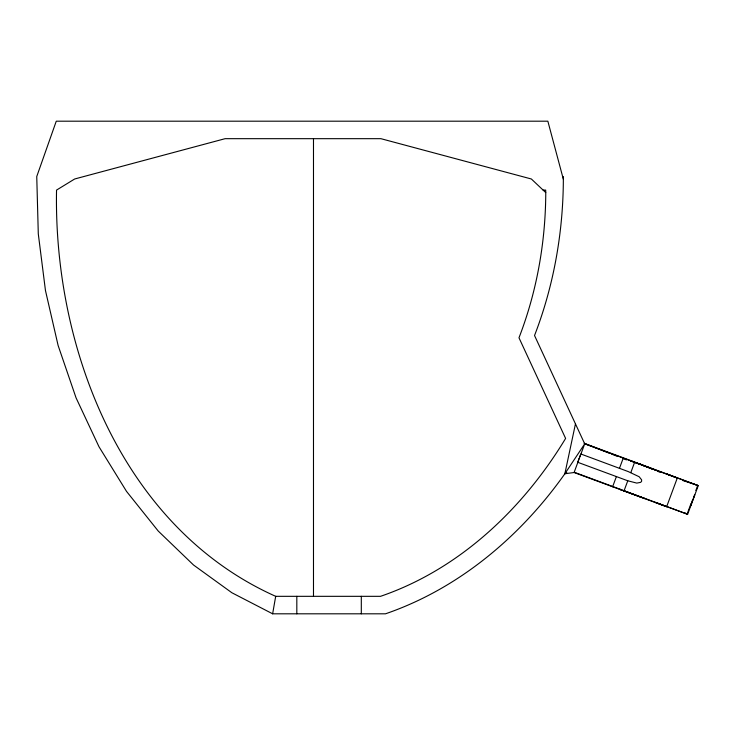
<?xml version="1.0" encoding="UTF-8"?>
<svg xmlns="http://www.w3.org/2000/svg" width="735" height="735" viewBox="0 0 735 735"><rect width="100%" height="100%" fill="white"/><g stroke="black" fill="none" stroke-linecap="round" stroke-linejoin="round"><path stroke-width="1.1" d="M545.765 192.598C545.581 242.081 536.862 291.593 518.983 337.788L565.61 438.427C523.035 508.886 459.393 569.322 380.528 596.324L275.689 596.324C122.433 527.813 53.48 349.097 56.54 190.089L74.667 178.991L225.13 138.676L380.905 138.676L531.359 178.991L545.765 192.598L545.692 190.089L543.11 190.089M563.267 176.538L563.35 179.23C563.157 232.499 553.767 285.786 534.529 335.518L584.711 443.848L677.284 478.044L666.645 506.718L574.081 472.522L564.875 473.735L575.459 423.875M565.206 473.276C520.867 536.265 458.934 588.579 385.498 613.808L272.639 613.808L275.689 596.324M578.316 460.505L577.802 462.315L627.773 480.782L636.804 483.097L640.672 482.344L641.609 481.26L641.609 479.817L639.156 476.739L628.223 471.576L580.88 454.01L579.658 456.821M691.598 502.666L690.808 505.395L694.75 494.756L694.373 495.427M578.721 459.347L579.18 458.08M692.058 501.371L692.554 499.993M574.081 472.522L584.711 443.848L564.875 473.735L566.74 472.761M612.604 486.809L616.435 476.473M619.394 468.498L623.243 458.135M623.978 491.017L627.773 480.782M630.805 472.614L634.608 462.343M690.909 503.842L687.115 514.077L687.62 514.316L698.25 485.642L584.27 443.343M695.843 490.53L697.745 485.403L682.705 480.506M693.574 497.338L694.015 496.254M621.562 489.942L619.853 489.335L621.544 489.988M644.806 498.615L623.583 490.686L641.536 497.356M698.25 485.642L666.121 473.744L677.284 478.044M643.116 465.531L655.831 470.207L630.437 460.781L639.836 464.309M574.742 472.421L687.115 514.077L684.074 512.506M687.62 514.316L655.482 502.409L666.645 506.718M643.548 498.109L644.816 498.587M584.261 443.398L609.572 453.302M611.685 454.12L616.959 456.187M623.289 458.658L626.459 459.899M639.422 463.785L653.047 469.399M657.237 471.117L660.379 472.412M272.639 613.808L231.883 592.75L193.525 565.004L158.218 531.028L126.521 491.384L98.986 446.742L76.054 397.837L58.111 345.468L45.46 290.518L38.293 233.895L36.75 176.538L56.264 121.192L547.851 121.192L563.35 179.23M361.308 596.324L361.308 613.808M313.487 138.676L313.487 596.324M296.821 596.324L296.821 613.808"/></g></svg>
